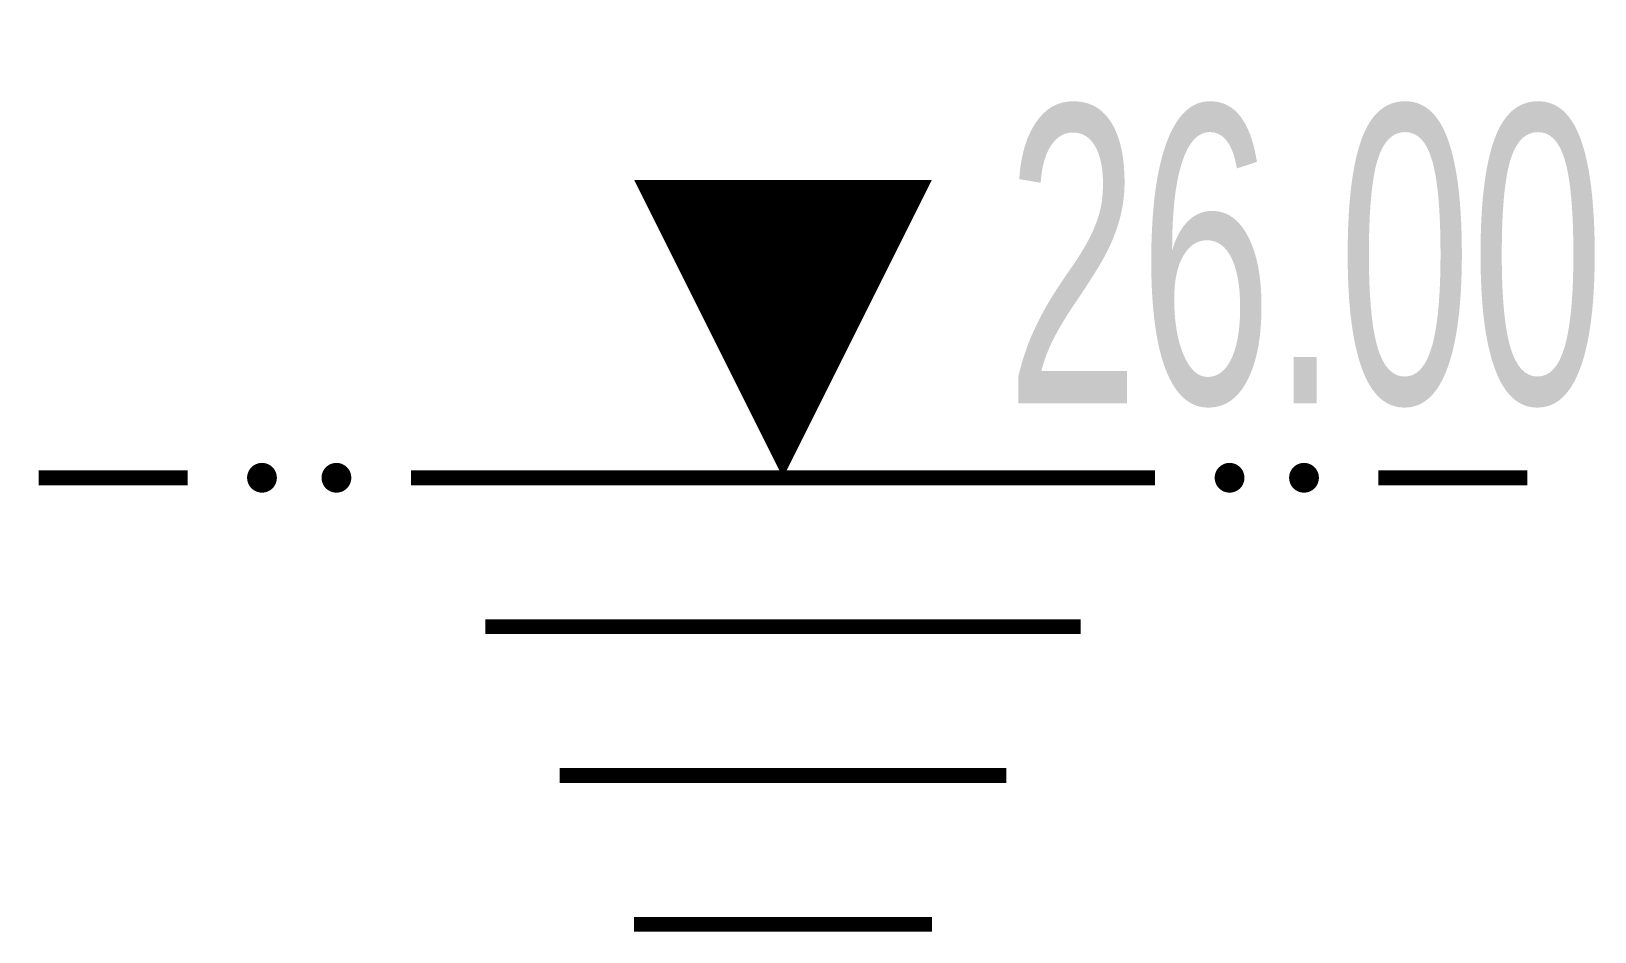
# Model space of a CAD drawing. Extents: x 2.6 to 13.1, y 1.3 to 7.3.
import ezdxf

# ---------------------------------------------------------------- set-up
doc = ezdxf.new("R2010")
doc.units = 0
doc.header["$MEASUREMENT"] = 0
doc.layers.get('0').update_dxf_attribs({"linetype": 'CONTINUOUS'})
doc.styles.add('LZ_FONTS_FS', font='hxm.ttf', dxfattribs={"width": 0.7})

msp = doc.modelspace()

# ---------------------------------------------------------------- linework, layer by layer
msp.add_lwpolyline([(7.613, 4.34, 0, 2, 0), (7.613, 6.34, 2, 2, 0)], format="xyseb")
at = {"const_width": 0.1}
for points in [[(4.063, 4.34, 1), (4.163, 4.34, 1)], [(4.563, 4.34, 1), (4.663, 4.34, 1)], [(10.563, 4.34, 1), (10.663, 4.34, 1)], [(11.063, 4.34, 1), (11.163, 4.34, 1)]]:
    msp.add_lwpolyline(points, format="xyb", close=True, dxfattribs=at)
for points in [[(2.613, 4.34), (3.613, 4.34)], [(5.113, 4.34), (10.113, 4.34)], [(12.613, 4.34), (11.613, 4.34)], [(5.613, 3.34), (9.613, 3.34)], [(6.113, 2.34), (9.113, 2.34)], [(6.613, 1.34), (8.613, 1.34)]]:
    msp.add_lwpolyline(points, dxfattribs=at)

# ---------------------------------------------------------------- texts
at = {"style": 'LZ_FONTS_FS', "width": 0.6}
msp.add_text('26.00', height=2, dxfattribs=at).set_placement((9.113, 4.84))

doc.saveas('drawing.dxf')
